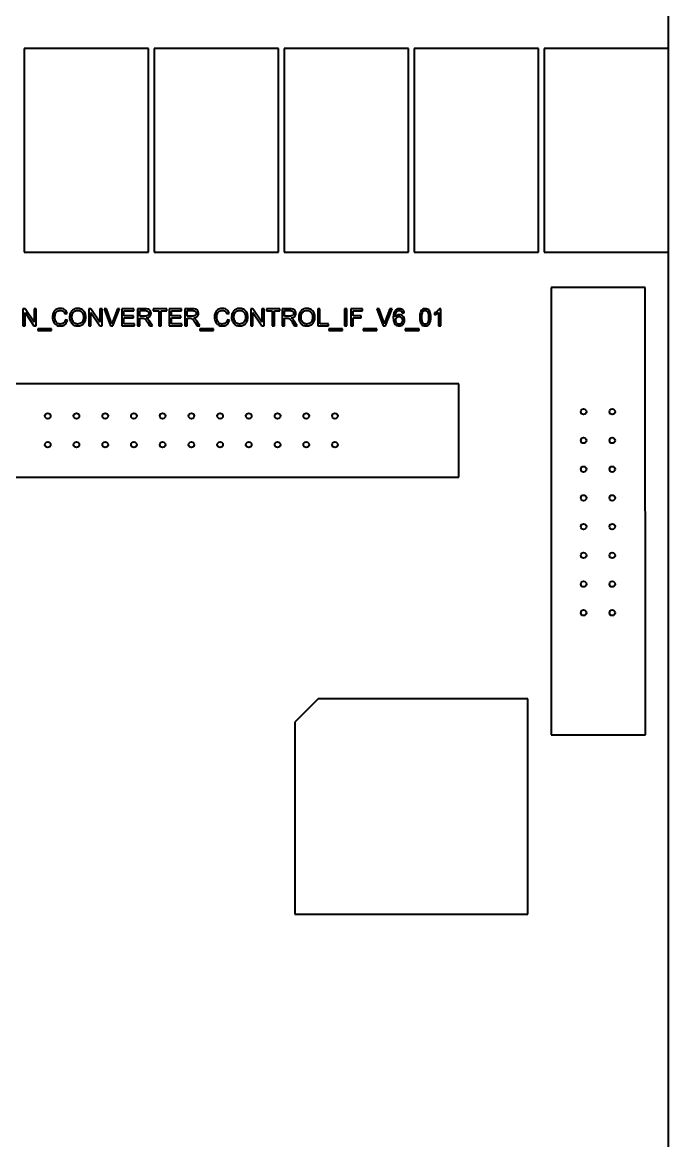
# Model space of a CAD drawing. Header units: millimetres. Extents: x 0 to 5945, y 0 to 4205.
# Drawn here: x 4350.2 to 4407.4, y 2992.3 to 3091.2 of the extents above; entities that cross this region are included whole.
import ezdxf

# ---------------------------------------------------------------- set-up
doc = ezdxf.new("R2010")
doc.units = ezdxf.units.MM
doc.header["$LTSCALE"] = 5
doc.layers.add('가시적인 것(ISO)', color=3, linetype='Continuous', lineweight=40)

msp = doc.modelspace()

# ---------------------------------------------------------------- linework, layer by layer
at = {"layer": '가시적인 것(ISO)'}
for p, q in [((4407.3856, 2960.38), (4407.3856, 3143.38)), ((4350.3857, 3088.8798), (4350.3857, 3070.8801)), ((4361.3855, 3088.8798), (4350.3857, 3088.8798)), ((4361.3855, 3070.8801), (4361.3855, 3088.8798)), ((4361.8857, 3088.8798), (4361.8857, 3070.8801)), ((4372.8855, 3088.8798), (4361.8857, 3088.8798)), ((4372.8855, 3070.8801), (4372.8855, 3088.8798)), ((4384.3855, 3088.8798), (4373.3857, 3088.8798)), ((4373.3857, 3088.8798), (4373.3857, 3070.8801)), ((4384.3855, 3070.8801), (4384.3855, 3088.8798)), ((4384.8857, 3088.8798), (4384.8857, 3070.8801)), ((4395.8855, 3088.8798), (4384.8857, 3088.8798)), ((4395.8855, 3070.8801), (4395.8855, 3088.8798)), ((4396.3857, 3088.8798), (4396.3857, 3070.8801)), ((4407.3855, 3088.8798), (4396.3857, 3088.8798)), ((4407.3855, 3070.8801), (4407.3855, 3088.8798)), ((4350.3857, 3070.8801), (4361.3855, 3070.8801)), ((4361.8857, 3070.8801), (4372.8855, 3070.8801)), ((4373.3857, 3070.8801), (4384.3855, 3070.8801)), ((4384.8857, 3070.8801), (4395.8855, 3070.8801)), ((4396.3857, 3070.8801), (4407.3855, 3070.8801)), ((4397.0107, 3067.7631), (4397.0081, 3062.4884)), ((4405.3029, 3067.7631), (4397.0107, 3067.7631)), ((4405.3266, 3028.195), (4405.3029, 3067.7631)), ((4350.4771, 3065.88), (4350.2736, 3065.88)), ((4350.2736, 3065.88), (4350.2736, 3064.38)), ((4350.4634, 3064.38), (4350.4634, 3065.5576)), ((4350.4634, 3065.5576), (4351.2523, 3064.38)), ((4351.266, 3064.7024), (4350.4771, 3065.88)), ((4351.4558, 3065.88), (4351.266, 3065.88)), ((4351.266, 3065.88), (4351.266, 3064.7024)), ((4351.4558, 3064.38), (4351.4558, 3065.88)), ((4354.0019, 3065.4226), (4354.1974, 3065.4695)), ((4356.2999, 3065.88), (4356.0964, 3065.88)), ((4356.0964, 3065.88), (4356.0964, 3064.38)), ((4356.2862, 3064.38), (4356.2862, 3065.5576)), ((4356.2862, 3065.5576), (4357.075, 3064.38)), ((4357.0888, 3064.7024), (4356.2999, 3065.88)), ((4357.2785, 3065.88), (4357.0888, 3065.88)), ((4357.0888, 3065.88), (4357.0888, 3064.7024)), ((4357.2785, 3064.38), (4357.2785, 3065.88)), ((4357.6741, 3065.88), (4357.4592, 3065.88)), ((4357.4592, 3065.88), (4358.0388, 3064.38)), ((4358.064, 3064.7904), (4357.6741, 3065.88)), ((4358.6288, 3065.88), (4358.2229, 3064.7904)), ((4358.2435, 3064.38), (4358.8311, 3065.88)), ((4358.8311, 3065.88), (4358.6288, 3065.88)), ((4360.1002, 3065.88), (4359.0141, 3065.88)), ((4359.0141, 3065.88), (4359.0141, 3064.38)), ((4359.213, 3065.2443), (4359.213, 3065.7028)), ((4359.213, 3065.7028), (4360.1002, 3065.7028)), ((4360.1002, 3065.7028), (4360.1002, 3065.88)), ((4361.0766, 3065.88), (4360.4112, 3065.88)), ((4360.4112, 3065.88), (4360.4112, 3064.38)), ((4360.6101, 3065.218), (4360.6101, 3065.7142)), ((4360.6101, 3065.7142), (4361.0846, 3065.7142)), ((4362.9984, 3065.88), (4361.8094, 3065.88)), ((4361.8094, 3065.88), (4361.8094, 3065.7028)), ((4361.8094, 3065.7028), (4362.3033, 3065.7028)), ((4362.3033, 3065.7028), (4362.3033, 3064.38)), ((4362.5023, 3065.7028), (4362.9984, 3065.7028)), ((4362.5023, 3064.38), (4362.5023, 3065.7028)), ((4362.9984, 3065.7028), (4362.9984, 3065.88)), ((4364.2927, 3065.88), (4363.2065, 3065.88)), ((4363.2065, 3065.88), (4363.2065, 3064.38)), ((4363.4055, 3065.2443), (4363.4055, 3065.7028)), ((4363.4055, 3065.7028), (4364.2927, 3065.7028)), ((4364.2927, 3065.7028), (4364.2927, 3065.88)), ((4365.269, 3065.88), (4364.6036, 3065.88)), ((4364.6036, 3065.88), (4364.6036, 3064.38)), ((4364.8026, 3065.218), (4364.8026, 3065.7142)), ((4364.8026, 3065.7142), (4365.277, 3065.7142)), ((4368.3273, 3065.4226), (4368.5228, 3065.4695)), ((4370.6253, 3065.88), (4370.4218, 3065.88)), ((4370.4218, 3065.88), (4370.4218, 3064.38)), ((4370.6116, 3064.38), (4370.6116, 3065.5576)), ((4370.6116, 3065.5576), (4371.4005, 3064.38)), ((4371.4142, 3064.7024), (4370.6253, 3065.88)), ((4371.604, 3065.88), (4371.4142, 3065.88)), ((4371.4142, 3065.88), (4371.4142, 3064.7024)), ((4371.604, 3064.38), (4371.604, 3065.88)), ((4373.0137, 3065.88), (4371.8247, 3065.88)), ((4371.8247, 3065.88), (4371.8247, 3065.7028)), ((4371.8247, 3065.7028), (4372.3186, 3065.7028)), ((4372.3186, 3065.7028), (4372.3186, 3064.38)), ((4372.5175, 3064.38), (4372.5175, 3065.7028)), ((4372.5175, 3065.7028), (4373.0137, 3065.7028)), ((4373.0137, 3065.7028), (4373.0137, 3065.88)), ((4373.886, 3065.88), (4373.2206, 3065.88)), ((4373.2206, 3065.88), (4373.2206, 3064.38)), ((4373.4196, 3065.218), (4373.4196, 3065.7142)), ((4373.4196, 3065.7142), (4373.894, 3065.7142)), ((4376.5522, 3065.88), (4376.3532, 3065.88)), ((4376.3532, 3065.88), (4376.3532, 3064.38)), ((4376.5522, 3064.5572), (4376.5522, 3065.88)), ((4378.9245, 3065.88), (4378.7256, 3065.88)), ((4378.7256, 3065.88), (4378.7256, 3064.38)), ((4378.9245, 3064.38), (4378.9245, 3065.88)), ((4380.2965, 3065.88), (4379.2835, 3065.88)), ((4379.2835, 3065.88), (4379.2835, 3064.38)), ((4379.4824, 3065.2386), (4379.4824, 3065.7028)), ((4379.4824, 3065.7028), (4380.2965, 3065.7028)), ((4380.2965, 3065.7028), (4380.2965, 3065.88)), ((4381.7816, 3065.88), (4381.5667, 3065.88)), ((4381.5667, 3065.88), (4382.1463, 3064.38)), ((4382.1715, 3064.7904), (4381.7816, 3065.88)), ((4382.7362, 3065.88), (4382.3304, 3064.7904)), ((4382.351, 3064.38), (4382.9386, 3065.88)), ((4382.9386, 3065.88), (4382.7362, 3065.88)), ((4383.8167, 3065.497), (4383.9996, 3065.5118)), ((4386.6783, 3065.5095), (4386.6783, 3065.3312)), ((4387.0465, 3065.553), (4387.0465, 3064.38)), ((4387.2305, 3065.8857), (4387.1116, 3065.8857)), ((4387.2305, 3064.38), (4387.2305, 3065.8857)), ((4350.2736, 3064.38), (4350.4634, 3064.38)), ((4351.2523, 3064.38), (4351.4558, 3064.38)), ((4354.2225, 3064.8567), (4354.0236, 3064.907)), ((4356.0964, 3064.38), (4356.2862, 3064.38)), ((4357.075, 3064.38), (4357.2785, 3064.38)), ((4358.0388, 3064.38), (4358.2435, 3064.38)), ((4359.0141, 3064.38), (4360.1345, 3064.38)), ((4360.0442, 3065.2443), (4359.213, 3065.2443)), ((4359.213, 3064.5572), (4359.213, 3065.0671)), ((4359.213, 3065.0671), (4360.0442, 3065.0671)), ((4360.1345, 3064.5572), (4359.213, 3064.5572)), ((4360.0442, 3065.0671), (4360.0442, 3065.2443)), ((4360.1345, 3064.38), (4360.1345, 3064.5572)), ((4360.4112, 3064.38), (4360.6101, 3064.38)), ((4361.0366, 3065.218), (4360.6101, 3065.218)), ((4360.6101, 3064.38), (4360.6101, 3065.0465)), ((4360.6101, 3065.0465), (4360.8399, 3065.0465)), ((4361.2846, 3064.6921), (4361.4836, 3064.38)), ((4361.7317, 3064.38), (4361.4721, 3064.7881)), ((4361.4836, 3064.38), (4361.7317, 3064.38)), ((4362.3033, 3064.38), (4362.5023, 3064.38)), ((4363.2065, 3064.38), (4364.3269, 3064.38)), ((4364.2366, 3065.2443), (4363.4055, 3065.2443)), ((4363.4055, 3064.5572), (4363.4055, 3065.0671)), ((4363.4055, 3065.0671), (4364.2366, 3065.0671)), ((4364.3269, 3064.5572), (4363.4055, 3064.5572)), ((4364.2366, 3065.0671), (4364.2366, 3065.2443)), ((4364.3269, 3064.38), (4364.3269, 3064.5572)), ((4364.6036, 3064.38), (4364.8026, 3064.38)), ((4365.229, 3065.218), (4364.8026, 3065.218)), ((4364.8026, 3064.38), (4364.8026, 3065.0465)), ((4364.8026, 3065.0465), (4365.0324, 3065.0465)), ((4365.4771, 3064.6921), (4365.676, 3064.38)), ((4365.9241, 3064.38), (4365.6646, 3064.7881)), ((4365.676, 3064.38), (4365.9241, 3064.38)), ((4368.548, 3064.8567), (4368.3491, 3064.907)), ((4370.4218, 3064.38), (4370.6116, 3064.38)), ((4371.4005, 3064.38), (4371.604, 3064.38)), ((4372.3186, 3064.38), (4372.5175, 3064.38)), ((4373.2206, 3064.38), (4373.4196, 3064.38)), ((4373.846, 3065.218), (4373.4196, 3065.218)), ((4373.4196, 3064.38), (4373.4196, 3065.0465)), ((4373.4196, 3065.0465), (4373.6494, 3065.0465)), ((4374.0941, 3064.6921), (4374.293, 3064.38)), ((4374.5411, 3064.38), (4374.2816, 3064.7881)), ((4374.293, 3064.38), (4374.5411, 3064.38)), ((4376.3532, 3064.38), (4377.2907, 3064.38)), ((4377.2907, 3064.5572), (4376.5522, 3064.5572)), ((4377.2907, 3064.38), (4377.2907, 3064.5572)), ((4378.7256, 3064.38), (4378.9245, 3064.38)), ((4379.2835, 3064.38), (4379.4824, 3064.38)), ((4380.1867, 3065.2386), (4379.4824, 3065.2386)), ((4379.4824, 3064.38), (4379.4824, 3065.0614)), ((4379.4824, 3065.0614), (4380.1867, 3065.0614)), ((4380.1867, 3065.0614), (4380.1867, 3065.2386)), ((4382.1463, 3064.38), (4382.351, 3064.38)), ((4387.0465, 3064.38), (4387.2305, 3064.38)), ((4352.8163, 3064.0964), (4351.5952, 3064.0964)), ((4351.5952, 3064.0964), (4351.5952, 3063.9638)), ((4351.5952, 3063.9638), (4352.8163, 3063.9638)), ((4352.8163, 3063.9638), (4352.8163, 3064.0964)), ((4367.1417, 3064.0964), (4365.9207, 3064.0964)), ((4365.9207, 3064.0964), (4365.9207, 3063.9638)), ((4365.9207, 3063.9638), (4367.1417, 3063.9638)), ((4367.1417, 3063.9638), (4367.1417, 3064.0964)), ((4378.5541, 3064.0964), (4377.333, 3064.0964)), ((4377.333, 3064.0964), (4377.333, 3063.9638)), ((4377.333, 3063.9638), (4378.5541, 3063.9638)), ((4378.5541, 3063.9638), (4378.5541, 3064.0964)), ((4381.5815, 3064.0964), (4380.3605, 3064.0964)), ((4380.3605, 3064.0964), (4380.3605, 3063.9638)), ((4380.3605, 3063.9638), (4381.5815, 3063.9638)), ((4381.5815, 3063.9638), (4381.5815, 3064.0964)), ((4385.3098, 3064.0964), (4384.0888, 3064.0964)), ((4384.0888, 3064.0964), (4384.0888, 3063.9638)), ((4384.0888, 3063.9638), (4385.3098, 3063.9638)), ((4385.3098, 3063.9638), (4385.3098, 3064.0964)), ((4397.0081, 3062.4884), (4397.0081, 3028.195)), ((4388.8353, 3059.2321), (4336.4296, 3059.2321)), ((4388.8374, 3051.2438), (4388.8353, 3059.2321)), ((4336.4296, 3050.9771), (4388.8374, 3050.9771)), ((4388.8374, 3050.9771), (4388.8374, 3051.2438)), ((4376.3857, 3031.3847), (4374.3359, 3029.3349)), ((4394.9353, 3031.3796), (4376.3857, 3031.3847)), ((4394.9353, 3012.3351), (4394.9353, 3031.3796)), ((4374.3359, 3029.3349), (4374.3359, 3012.3351)), ((4397.0081, 3028.195), (4405.3266, 3028.195)), ((4374.3359, 3012.3351), (4394.9353, 3012.3351))]:
    msp.add_line(p, q, dxfattribs=at)
for centre in [(4352.4756, 3056.4), (4355.0156, 3056.4), (4357.5556, 3056.4), (4360.0956, 3056.4), (4362.6356, 3056.4), (4365.1756, 3056.4), (4367.7156, 3056.4), (4370.2556, 3056.4), (4372.7956, 3056.4), (4375.3356, 3056.4), (4377.8756, 3056.4), (4399.8656, 3056.7734), (4402.4056, 3056.7734), (4399.8656, 3054.2334), (4402.4056, 3054.2334), (4352.4756, 3053.86), (4355.0156, 3053.86), (4357.5556, 3053.86), (4360.0956, 3053.86), (4362.6356, 3053.86), (4365.1756, 3053.86), (4367.7156, 3053.86), (4370.2556, 3053.86), (4372.7956, 3053.86), (4375.3356, 3053.86), (4377.8756, 3053.86), (4399.8656, 3051.6934), (4402.4056, 3051.6934), (4399.8656, 3049.1534), (4402.4056, 3049.1534), (4399.8656, 3046.6134), (4402.4056, 3046.6134), (4399.8656, 3044.0734), (4402.4056, 3044.0734), (4399.8656, 3041.5334), (4402.4056, 3041.5334), (4399.8656, 3038.9934), (4402.4056, 3038.9934)]:
    msp.add_circle(centre, 0.2499, dxfattribs=at)
for points, knots in [([(4353.6052, 3065.9063), (4353.5505, 3065.9063), (4353.4963, 3065.9012), (4353.391, 3065.8794), (4353.3409, 3065.8632), (4353.1945, 3065.7976), (4353.1336, 3065.744), (4353.0299, 3065.6389), (4352.9863, 3065.5592), (4352.9138, 3065.38), (4352.8963, 3065.2609), (4352.8963, 3065.1414)], [-0.079150988, -0.079150988, -0.079150988, -0.079150988, -0.073774713, -0.073774713, -0.068562992, -0.068562992, -0.057976393, -0.057976393, -0.035847613, -0.035847613, 0, 0, 0, 0]), ([(4353.101, 3065.1425), (4353.101, 3065.199), (4353.106, 3065.2551), (4353.1215, 3065.3372), (4353.1356, 3065.4077), (4353.1864, 3065.5236), (4353.2179, 3065.5698), (4353.2908, 3065.6405), (4353.335, 3065.6747), (4353.4615, 3065.7258), (4353.531, 3065.7359), (4353.6006, 3065.7359)], [-0.16291642, -0.16291642, -0.16291642, -0.16291642, -0.09777807, -0.09777807, -0.06649228, -0.06649228, -0.04091557, -0.04091557, -0.02088042, -0.02088042, 0, 0, 0, 0]), ([(4353.6006, 3065.7359), (4353.6385, 3065.7359), (4353.6766, 3065.7324), (4353.7472, 3065.716), (4353.7795, 3065.7042), (4353.8558, 3065.662), (4353.8883, 3065.6302), (4353.9533, 3065.5481), (4353.9817, 3065.4854), (4354.0019, 3065.4226)], [-0.047289243, -0.047289243, -0.047289243, -0.047289243, -0.038948188, -0.038948188, -0.031354844, -0.031354844, -0.019769484, -0.019769484, 0, 0, 0, 0]), ([(4354.1974, 3065.4695), (4354.182, 3065.522), (4354.1613, 3065.5728), (4354.1085, 3065.6649), (4354.0777, 3065.7055), (4353.9989, 3065.7836), (4353.941, 3065.8278), (4353.7807, 3065.8931), (4353.6932, 3065.9063), (4353.6052, 3065.9063)], [-0.097279248, -0.097279248, -0.097279248, -0.097279248, -0.073879218, -0.073879218, -0.051911231, -0.051911231, -0.026428889, -0.026428889, 0, 0, 0, 0]), ([(4355.1257, 3065.9063), (4355.0732, 3065.9063), (4355.0208, 3065.9019), (4354.9208, 3065.8828), (4354.8738, 3065.8688), (4354.747, 3065.8148), (4354.6759, 3065.7648), (4354.5733, 3065.6593), (4354.5139, 3065.5882), (4354.4242, 3065.36), (4354.4077, 3065.2343), (4354.4077, 3065.1105)], [-0.19143466, -0.19143466, -0.19143466, -0.19143466, -0.15889809, -0.15889809, -0.12834058, -0.12834058, -0.07348679, -0.07348679, -0.03714084, -0.03714084, 0, 0, 0, 0]), ([(4354.6124, 3065.1082), (4354.6124, 3065.1754), (4354.6169, 3065.2446), (4354.639, 3065.3656), (4354.6547, 3065.4204), (4354.6999, 3065.5151), (4354.7274, 3065.5556), (4354.8093, 3065.6346), (4354.8647, 3065.6722), (4354.989, 3065.7239), (4355.0569, 3065.7359), (4355.1269, 3065.7359)], [-0.092052934, -0.092052934, -0.092052934, -0.092052934, -0.071879861, -0.071879861, -0.055129058, -0.055129058, -0.040392514, -0.040392514, -0.020979978, -0.020979978, 0, 0, 0, 0]), ([(4355.8426, 3065.1277), (4355.8426, 3065.1927), (4355.8371, 3065.2577), (4355.813, 3065.3815), (4355.7954, 3065.4397), (4355.7265, 3065.5981), (4355.6728, 3065.6632), (4355.5505, 3065.7868), (4355.464, 3065.8298), (4355.3207, 3065.8894), (4355.2246, 3065.9063), (4355.1257, 3065.9063)], [-0.064805132, -0.064805132, -0.064805132, -0.064805132, -0.059813218, -0.059813218, -0.055125454, -0.055125454, -0.046553542, -0.046553542, -0.029657398, -0.029657398, 0, 0, 0, 0]), ([(4355.1269, 3065.7359), (4355.1636, 3065.7359), (4355.2001, 3065.7325), (4355.2709, 3065.7178), (4355.3045, 3065.7069), (4355.3796, 3065.6729), (4355.4328, 3065.6415), (4355.5158, 3065.5555), (4355.5559, 3065.5029), (4355.6243, 3065.3295), (4355.6379, 3065.2294), (4355.6379, 3065.13)], [-0.15161363, -0.15161363, -0.15161363, -0.15161363, -0.12207907, -0.12207907, -0.09353157, -0.09353157, -0.05586867, -0.05586867, -0.02982063, -0.02982063, 0, 0, 0, 0]), ([(4361.4058, 3065.4707), (4361.4058, 3065.4497), (4361.4033, 3065.4291), (4361.3927, 3065.3885), (4361.3847, 3065.3691), (4361.3573, 3065.3201), (4361.3382, 3065.3001), (4361.2907, 3065.2613), (4361.2578, 3065.2482), (4361.1766, 3065.2233), (4361.1054, 3065.218), (4361.0366, 3065.218)], [-0.040242655, -0.040242655, -0.040242655, -0.040242655, -0.037314167, -0.037314167, -0.034373453, -0.034373453, -0.029455851, -0.029455851, -0.020655215, -0.020655215, 0, 0, 0, 0]), ([(4361.6105, 3065.4707), (4361.6105, 3065.5101), (4361.6057, 3065.5491), (4361.5852, 3065.6247), (4361.5699, 3065.6601), (4361.5331, 3065.7217), (4361.5066, 3065.7589), (4361.4233, 3065.8248), (4361.3804, 3065.8414), (4361.2676, 3065.8734), (4361.1701, 3065.88), (4361.0766, 3065.88)], [-0.082554785, -0.082554785, -0.082554785, -0.082554785, -0.067756942, -0.067756942, -0.053186986, -0.053186986, -0.040859191, -0.040859191, -0.028070578, -0.028070578, 0, 0, 0, 0]), ([(4361.0846, 3065.7142), (4361.1181, 3065.7142), (4361.1526, 3065.7121), (4361.2134, 3065.702), (4361.2411, 3065.6948), (4361.297, 3065.671), (4361.3208, 3065.6546), (4361.3619, 3065.6124), (4361.3776, 3065.5892), (4361.4007, 3065.5336), (4361.4058, 3065.5025), (4361.4058, 3065.4707)], [-0.044529044, -0.044529044, -0.044529044, -0.044529044, -0.035100792, -0.035100792, -0.027223574, -0.027223574, -0.018065146, -0.018065146, -0.009540984, -0.009540984, 0, 0, 0, 0]), ([(4361.1886, 3065.0625), (4361.2573, 3065.072), (4361.3277, 3065.089), (4361.4322, 3065.1387), (4361.4707, 3065.1643), (4361.5242, 3065.2188), (4361.5573, 3065.257), (4361.6018, 3065.3645), (4361.6105, 3065.417), (4361.6105, 3065.4707)], [-0.10714134, -0.10714134, -0.10714134, -0.10714134, -0.06378522, -0.06378522, -0.03487676, -0.03487676, -0.01609894, -0.01609894, 0, 0, 0, 0]), ([(4365.5983, 3065.4707), (4365.5983, 3065.4497), (4365.5958, 3065.4291), (4365.5851, 3065.3885), (4365.5772, 3065.3691), (4365.5498, 3065.3201), (4365.5307, 3065.3001), (4365.4831, 3065.2613), (4365.4502, 3065.2482), (4365.369, 3065.2233), (4365.2979, 3065.218), (4365.229, 3065.218)], [-0.040242655, -0.040242655, -0.040242655, -0.040242655, -0.037314167, -0.037314167, -0.034373453, -0.034373453, -0.029455851, -0.029455851, -0.020655215, -0.020655215, 0, 0, 0, 0]), ([(4365.8029, 3065.4707), (4365.8029, 3065.5101), (4365.7982, 3065.5491), (4365.7776, 3065.6247), (4365.7624, 3065.6601), (4365.7255, 3065.7217), (4365.6991, 3065.7589), (4365.6158, 3065.8248), (4365.5728, 3065.8414), (4365.4601, 3065.8734), (4365.3626, 3065.88), (4365.269, 3065.88)], [-0.082554785, -0.082554785, -0.082554785, -0.082554785, -0.067756942, -0.067756942, -0.053186986, -0.053186986, -0.040859191, -0.040859191, -0.028070578, -0.028070578, 0, 0, 0, 0]), ([(4365.277, 3065.7142), (4365.3106, 3065.7142), (4365.345, 3065.7121), (4365.4058, 3065.702), (4365.4336, 3065.6948), (4365.4894, 3065.671), (4365.5133, 3065.6546), (4365.5544, 3065.6124), (4365.5701, 3065.5892), (4365.5931, 3065.5336), (4365.5983, 3065.5025), (4365.5983, 3065.4707)], [-0.044529044, -0.044529044, -0.044529044, -0.044529044, -0.035100792, -0.035100792, -0.027223574, -0.027223574, -0.018065146, -0.018065146, -0.009540984, -0.009540984, 0, 0, 0, 0]), ([(4365.3811, 3065.0625), (4365.4497, 3065.072), (4365.5202, 3065.089), (4365.6247, 3065.1387), (4365.6632, 3065.1643), (4365.7166, 3065.2188), (4365.7498, 3065.257), (4365.7942, 3065.3645), (4365.8029, 3065.417), (4365.8029, 3065.4707)], [-0.10714134, -0.10714134, -0.10714134, -0.10714134, -0.06378522, -0.06378522, -0.03487676, -0.03487676, -0.01609894, -0.01609894, 0, 0, 0, 0]), ([(4367.9306, 3065.9063), (4367.876, 3065.9063), (4367.8218, 3065.9012), (4367.7164, 3065.8794), (4367.6663, 3065.8632), (4367.5199, 3065.7976), (4367.4591, 3065.744), (4367.3554, 3065.6389), (4367.3118, 3065.5592), (4367.2393, 3065.38), (4367.2218, 3065.2609), (4367.2218, 3065.1414)], [-0.079150988, -0.079150988, -0.079150988, -0.079150988, -0.073774713, -0.073774713, -0.068562992, -0.068562992, -0.057976393, -0.057976393, -0.035847613, -0.035847613, 0, 0, 0, 0]), ([(4367.4264, 3065.1425), (4367.4264, 3065.199), (4367.4315, 3065.2551), (4367.447, 3065.3372), (4367.4611, 3065.4077), (4367.5119, 3065.5236), (4367.5434, 3065.5698), (4367.6163, 3065.6405), (4367.6604, 3065.6747), (4367.787, 3065.7258), (4367.8564, 3065.7359), (4367.926, 3065.7359)], [-0.16291642, -0.16291642, -0.16291642, -0.16291642, -0.09777807, -0.09777807, -0.06649228, -0.06649228, -0.04091557, -0.04091557, -0.02088042, -0.02088042, 0, 0, 0, 0]), ([(4367.926, 3065.7359), (4367.964, 3065.7359), (4368.0021, 3065.7324), (4368.0727, 3065.716), (4368.1049, 3065.7042), (4368.1813, 3065.662), (4368.2137, 3065.6302), (4368.2787, 3065.5481), (4368.3072, 3065.4854), (4368.3273, 3065.4226)], [-0.047289243, -0.047289243, -0.047289243, -0.047289243, -0.038948188, -0.038948188, -0.031354844, -0.031354844, -0.019769484, -0.019769484, 0, 0, 0, 0]), ([(4368.5228, 3065.4695), (4368.5075, 3065.522), (4368.4868, 3065.5728), (4368.434, 3065.6649), (4368.4032, 3065.7055), (4368.3243, 3065.7836), (4368.2665, 3065.8278), (4368.1061, 3065.8931), (4368.0187, 3065.9063), (4367.9306, 3065.9063)], [-0.097279248, -0.097279248, -0.097279248, -0.097279248, -0.073879218, -0.073879218, -0.051911231, -0.051911231, -0.026428889, -0.026428889, 0, 0, 0, 0]), ([(4369.4512, 3065.9063), (4369.3987, 3065.9063), (4369.3463, 3065.9019), (4369.2463, 3065.8828), (4369.1992, 3065.8688), (4369.0725, 3065.8148), (4369.0014, 3065.7648), (4368.8988, 3065.6593), (4368.8394, 3065.5882), (4368.7497, 3065.36), (4368.7332, 3065.2343), (4368.7332, 3065.1105)], [-0.19143466, -0.19143466, -0.19143466, -0.19143466, -0.15889809, -0.15889809, -0.12834058, -0.12834058, -0.07348679, -0.07348679, -0.03714084, -0.03714084, 0, 0, 0, 0]), ([(4368.9378, 3065.1082), (4368.9378, 3065.1754), (4368.9423, 3065.2446), (4368.9645, 3065.3656), (4368.9802, 3065.4204), (4369.0254, 3065.5151), (4369.0528, 3065.5556), (4369.1348, 3065.6346), (4369.1902, 3065.6722), (4369.3145, 3065.7239), (4369.3824, 3065.7359), (4369.4523, 3065.7359)], [-0.092052934, -0.092052934, -0.092052934, -0.092052934, -0.071879861, -0.071879861, -0.055129058, -0.055129058, -0.040392514, -0.040392514, -0.020979978, -0.020979978, 0, 0, 0, 0]), ([(4370.168, 3065.1277), (4370.168, 3065.1927), (4370.1626, 3065.2577), (4370.1385, 3065.3815), (4370.1209, 3065.4397), (4370.052, 3065.5981), (4369.9983, 3065.6632), (4369.8759, 3065.7868), (4369.7894, 3065.8298), (4369.6461, 3065.8894), (4369.55, 3065.9063), (4369.4512, 3065.9063)], [-0.064805132, -0.064805132, -0.064805132, -0.064805132, -0.059813218, -0.059813218, -0.055125454, -0.055125454, -0.046553542, -0.046553542, -0.029657398, -0.029657398, 0, 0, 0, 0]), ([(4369.4523, 3065.7359), (4369.4891, 3065.7359), (4369.5256, 3065.7325), (4369.5964, 3065.7178), (4369.63, 3065.7069), (4369.705, 3065.6729), (4369.7583, 3065.6415), (4369.8413, 3065.5555), (4369.8814, 3065.5029), (4369.9497, 3065.3295), (4369.9634, 3065.2294), (4369.9634, 3065.13)], [-0.15161363, -0.15161363, -0.15161363, -0.15161363, -0.12207907, -0.12207907, -0.09353157, -0.09353157, -0.05586867, -0.05586867, -0.02982063, -0.02982063, 0, 0, 0, 0]), ([(4374.2153, 3065.4707), (4374.2153, 3065.4497), (4374.2127, 3065.4291), (4374.2021, 3065.3885), (4374.1942, 3065.3691), (4374.1668, 3065.3201), (4374.1477, 3065.3001), (4374.1001, 3065.2613), (4374.0672, 3065.2482), (4373.986, 3065.2233), (4373.9149, 3065.218), (4373.846, 3065.218)], [-0.040242655, -0.040242655, -0.040242655, -0.040242655, -0.037314167, -0.037314167, -0.034373453, -0.034373453, -0.029455851, -0.029455851, -0.020655215, -0.020655215, 0, 0, 0, 0]), ([(4374.4199, 3065.4707), (4374.4199, 3065.5101), (4374.4152, 3065.5491), (4374.3946, 3065.6247), (4374.3794, 3065.6601), (4374.3425, 3065.7217), (4374.3161, 3065.7589), (4374.2328, 3065.8248), (4374.1898, 3065.8414), (4374.0771, 3065.8734), (4373.9796, 3065.88), (4373.886, 3065.88)], [-0.082554785, -0.082554785, -0.082554785, -0.082554785, -0.067756942, -0.067756942, -0.053186986, -0.053186986, -0.040859191, -0.040859191, -0.028070578, -0.028070578, 0, 0, 0, 0]), ([(4373.894, 3065.7142), (4373.9276, 3065.7142), (4373.962, 3065.7121), (4374.0228, 3065.702), (4374.0506, 3065.6948), (4374.1064, 3065.671), (4374.1303, 3065.6546), (4374.1714, 3065.6124), (4374.1871, 3065.5892), (4374.2101, 3065.5336), (4374.2153, 3065.5025), (4374.2153, 3065.4707)], [-0.044529044, -0.044529044, -0.044529044, -0.044529044, -0.035100792, -0.035100792, -0.027223574, -0.027223574, -0.018065146, -0.018065146, -0.009540984, -0.009540984, 0, 0, 0, 0]), ([(4373.9981, 3065.0625), (4374.0667, 3065.072), (4374.1372, 3065.089), (4374.2417, 3065.1387), (4374.2802, 3065.1643), (4374.3336, 3065.2188), (4374.3668, 3065.257), (4374.4112, 3065.3645), (4374.4199, 3065.417), (4374.4199, 3065.4707)], [-0.10714134, -0.10714134, -0.10714134, -0.10714134, -0.06378522, -0.06378522, -0.03487676, -0.03487676, -0.01609894, -0.01609894, 0, 0, 0, 0]), ([(4375.3894, 3065.9063), (4375.337, 3065.9063), (4375.2845, 3065.9019), (4375.1846, 3065.8828), (4375.1375, 3065.8688), (4375.0107, 3065.8148), (4374.9396, 3065.7648), (4374.837, 3065.6593), (4374.7776, 3065.5882), (4374.688, 3065.36), (4374.6715, 3065.2343), (4374.6715, 3065.1105)], [-0.19143466, -0.19143466, -0.19143466, -0.19143466, -0.15889809, -0.15889809, -0.12834058, -0.12834058, -0.07348679, -0.07348679, -0.03714084, -0.03714084, 0, 0, 0, 0]), ([(4374.8761, 3065.1082), (4374.8761, 3065.1754), (4374.8806, 3065.2446), (4374.9028, 3065.3656), (4374.9184, 3065.4204), (4374.9636, 3065.5151), (4374.9911, 3065.5556), (4375.0731, 3065.6346), (4375.1284, 3065.6722), (4375.2527, 3065.7239), (4375.3207, 3065.7359), (4375.3906, 3065.7359)], [-0.092052934, -0.092052934, -0.092052934, -0.092052934, -0.071879861, -0.071879861, -0.055129058, -0.055129058, -0.040392514, -0.040392514, -0.020979978, -0.020979978, 0, 0, 0, 0]), ([(4376.1063, 3065.1277), (4376.1063, 3065.1927), (4376.1008, 3065.2577), (4376.0768, 3065.3815), (4376.0592, 3065.4397), (4375.9902, 3065.5981), (4375.9366, 3065.6632), (4375.8142, 3065.7868), (4375.7277, 3065.8298), (4375.5844, 3065.8894), (4375.4883, 3065.9063), (4375.3894, 3065.9063)], [-0.064805132, -0.064805132, -0.064805132, -0.064805132, -0.059813218, -0.059813218, -0.055125454, -0.055125454, -0.046553542, -0.046553542, -0.029657398, -0.029657398, 0, 0, 0, 0]), ([(4375.3906, 3065.7359), (4375.4273, 3065.7359), (4375.4639, 3065.7325), (4375.5346, 3065.7178), (4375.5682, 3065.7069), (4375.6433, 3065.6729), (4375.6965, 3065.6415), (4375.7795, 3065.5555), (4375.8197, 3065.5029), (4375.888, 3065.3295), (4375.9016, 3065.2294), (4375.9016, 3065.13)], [-0.15161363, -0.15161363, -0.15161363, -0.15161363, -0.12207907, -0.12207907, -0.09353157, -0.09353157, -0.05586867, -0.05586867, -0.02982063, -0.02982063, 0, 0, 0, 0]), ([(4383.1959, 3065.7142), (4383.1676, 3065.6795), (4383.1444, 3065.641), (4383.1038, 3065.5548), (4383.0874, 3065.5062), (4383.0444, 3065.3374), (4383.0346, 3065.2053), (4383.0346, 3065.0819)], [-0.065544354, -0.065544354, -0.065544354, -0.065544354, -0.05214617, -0.05214617, -0.037016404, -0.037016404, 0, 0, 0, 0]), ([(4383.5731, 3065.8857), (4383.5302, 3065.8857), (4383.4874, 3065.8815), (4383.4066, 3065.8627), (4383.3693, 3065.8489), (4383.2801, 3065.801), (4383.2345, 3065.7617), (4383.1959, 3065.7142)], [-0.0432429, -0.0432429, -0.0432429, -0.0432429, -0.030369441, -0.030369441, -0.018359178, -0.018359178, 0, 0, 0, 0]), ([(4383.2176, 3065.1528), (4383.2184, 3065.2359), (4383.2244, 3065.3281), (4383.2608, 3065.4924), (4383.2872, 3065.5447), (4383.341, 3065.6263), (4383.371, 3065.6593), (4383.4074, 3065.6856)], [-0.04484782, -0.04484782, -0.04484782, -0.04484782, -0.02930085, -0.02930085, -0.013478829, -0.013478829, 0, 0, 0, 0]), ([(4383.5823, 3065.3529), (4383.5392, 3065.3529), (4383.497, 3065.3467), (4383.4242, 3065.3246), (4383.3805, 3065.3078), (4383.2887, 3065.2447), (4383.2495, 3065.2018), (4383.2176, 3065.1528)], [-0.054183638, -0.054183638, -0.054183638, -0.054183638, -0.033407998, -0.033407998, -0.017547244, -0.017547244, 0, 0, 0, 0]), ([(4383.4074, 3065.6856), (4383.4293, 3065.7018), (4383.4531, 3065.7142), (4383.5059, 3065.731), (4383.5336, 3065.7348), (4383.5617, 3065.7348)], [-0.016608284, -0.016608284, -0.016608284, -0.016608284, -0.008432663, -0.008432663, 0, 0, 0, 0]), ([(4383.5617, 3065.7348), (4383.5798, 3065.7348), (4383.5978, 3065.7332), (4383.6326, 3065.7262), (4383.649, 3065.7211), (4383.6962, 3065.7005), (4383.7233, 3065.6805), (4383.7469, 3065.6559)], [-0.020868965, -0.020868965, -0.020868965, -0.020868965, -0.015439867, -0.015439867, -0.010237351, -0.010237351, 0, 0, 0, 0]), ([(4383.9996, 3065.5118), (4383.9931, 3065.5618), (4383.9805, 3065.6108), (4383.9401, 3065.6989), (4383.9143, 3065.7367), (4383.8568, 3065.794), (4383.8168, 3065.828), (4383.6975, 3065.8764), (4383.6355, 3065.8857), (4383.5731, 3065.8857)], [-0.094296214, -0.094296214, -0.094296214, -0.094296214, -0.065341387, -0.065341387, -0.03860236, -0.03860236, -0.018704297, -0.018704297, 0, 0, 0, 0]), ([(4384.0259, 3064.867), (4384.0259, 3064.9059), (4384.0227, 3064.9448), (4384.0085, 3065.0185), (4383.9982, 3065.053), (4383.966, 3065.1268), (4383.9359, 3065.18), (4383.8416, 3065.2703), (4383.7977, 3065.3004), (4383.6951, 3065.3431), (4383.6395, 3065.3529), (4383.5823, 3065.3529)], [-0.095214778, -0.095214778, -0.095214778, -0.095214778, -0.075057062, -0.075057062, -0.05633329, -0.05633329, -0.033329642, -0.033329642, -0.017170871, -0.017170871, 0, 0, 0, 0]), ([(4383.7469, 3065.6559), (4383.7636, 3065.637), (4383.7766, 3065.614), (4383.7997, 3065.5613), (4383.8094, 3065.5285), (4383.8167, 3065.497)], [-0.017236999, -0.017236999, -0.017236999, -0.017236999, -0.009710827, -0.009710827, 0, 0, 0, 0]), ([(4385.862, 3065.8857), (4385.8257, 3065.8857), (4385.7894, 3065.8825), (4385.7212, 3065.8681), (4385.6897, 3065.8576), (4385.6341, 3065.8303), (4385.5865, 3065.8033), (4385.4895, 3065.693), (4385.4553, 3065.6273), (4385.407, 3065.4903), (4385.3727, 3065.3628), (4385.3727, 3065.1197)], [-0.40341946, -0.40341946, -0.40341946, -0.40341946, -0.30865848, -0.30865848, -0.22151212, -0.22151212, -0.14693187, -0.14693187, -0.07295236, -0.07295236, 0, 0, 0, 0]), ([(4385.5625, 3065.1197), (4385.5625, 3065.2702), (4385.5742, 3065.4123), (4385.6194, 3065.5561), (4385.6352, 3065.5942), (4385.6574, 3065.6262)], [-0.045318989, -0.045318989, -0.045318989, -0.045318989, -0.011663929, -0.011663929, 0, 0, 0, 0]), ([(4385.6574, 3065.6262), (4385.6715, 3065.6462), (4385.6877, 3065.6647), (4385.7242, 3065.6951), (4385.7435, 3065.707), (4385.795, 3065.7283), (4385.827, 3065.7336), (4385.8597, 3065.7336)], [-0.024065032, -0.024065032, -0.024065032, -0.024065032, -0.016707511, -0.016707511, -0.009820069, -0.009820069, 0, 0, 0, 0]), ([(4385.8597, 3065.7336), (4385.8807, 3065.7336), (4385.9015, 3065.7312), (4385.9417, 3065.7206), (4385.9606, 3065.7128), (4386.0123, 3065.6831), (4386.0406, 3065.6559), (4386.0826, 3065.6014), (4386.1056, 3065.5659), (4386.1526, 3065.3871), (4386.1604, 3065.249), (4386.1604, 3065.1197)], [-0.13777413, -0.13777413, -0.13777413, -0.13777413, -0.11896251, -0.11896251, -0.10048676, -0.10048676, -0.06559791, -0.06559791, -0.03879186, -0.03879186, 0, 0, 0, 0]), ([(4386.3502, 3065.1197), (4386.3502, 3065.2192), (4386.3452, 3065.3351), (4386.3094, 3065.5154), (4386.2828, 3065.5866), (4386.2219, 3065.7089), (4386.1869, 3065.7486), (4386.1273, 3065.8067), (4386.0852, 3065.8344), (4385.9825, 3065.8764), (4385.9226, 3065.8857), (4385.862, 3065.8857)], [-0.059545759, -0.059545759, -0.059545759, -0.059545759, -0.050566091, -0.050566091, -0.043066032, -0.043066032, -0.033270124, -0.033270124, -0.018181704, -0.018181704, 0, 0, 0, 0]), ([(4387.1116, 3065.8857), (4387.0759, 3065.8133), (4387.0156, 3065.7455), (4386.9053, 3065.6466), (4386.8196, 3065.5755), (4386.6783, 3065.5095)], [-0.12043483, -0.12043483, -0.12043483, -0.12043483, -0.04678663, -0.04678663, 0, 0, 0, 0]), ([(4386.6783, 3065.3312), (4386.744, 3065.3557), (4386.8118, 3065.3912), (4386.9089, 3065.4482), (4386.9842, 3065.494), (4387.0465, 3065.553)], [-0.067974618, -0.067974618, -0.067974618, -0.067974618, -0.025736439, -0.025736439, 0, 0, 0, 0]), ([(4352.8963, 3065.1414), (4352.8963, 3065.0656), (4352.9037, 3064.9904), (4352.942, 3064.8131), (4352.9746, 3064.7401), (4353.0235, 3064.6378), (4353.0673, 3064.5739), (4353.1844, 3064.4618), (4353.2462, 3064.4264), (4353.4009, 3064.3672), (4353.5027, 3064.3548), (4353.6017, 3064.3548)], [-0.082573198, -0.082573198, -0.082573198, -0.082573198, -0.076547265, -0.076547265, -0.068154394, -0.068154394, -0.049652345, -0.049652345, -0.029695644, -0.029695644, 0, 0, 0, 0]), ([(4353.5846, 3064.5252), (4353.5451, 3064.5252), (4353.5061, 3064.5295), (4353.4297, 3064.5479), (4353.3934, 3064.5616), (4353.3049, 3064.6074), (4353.2671, 3064.6392), (4353.1916, 3064.7254), (4353.1655, 3064.7834), (4353.1138, 3064.9297), (4353.101, 3065.0372), (4353.101, 3065.1425)], [-0.068312698, -0.068312698, -0.068312698, -0.068312698, -0.062129929, -0.062129929, -0.056003639, -0.056003639, -0.046521524, -0.046521524, -0.031608531, -0.031608531, 0, 0, 0, 0]), ([(4354.0236, 3064.907), (4354.0125, 3064.8557), (4353.9962, 3064.8048), (4353.9521, 3064.7162), (4353.9259, 3064.678), (4353.8598, 3064.6116), (4353.8161, 3064.5802), (4353.7059, 3064.5348), (4353.6458, 3064.5252), (4353.5846, 3064.5252)], [-0.072224994, -0.072224994, -0.072224994, -0.072224994, -0.052870849, -0.052870849, -0.035744696, -0.035744696, -0.018366258, -0.018366258, 0, 0, 0, 0]), ([(4353.6017, 3064.3548), (4353.6623, 3064.3548), (4353.7226, 3064.3612), (4353.8361, 3064.3904), (4353.888, 3064.4117), (4353.9815, 3064.4679), (4354.0444, 3064.5133), (4354.1606, 3064.6714), (4354.1983, 3064.7624), (4354.2225, 3064.8567)], [-0.12497816, -0.12497816, -0.12497816, -0.12497816, -0.0907931, -0.0907931, -0.05882988, -0.05882988, -0.02920786, -0.02920786, 0, 0, 0, 0]), ([(4354.4077, 3065.1105), (4354.4077, 3065.0501), (4354.4137, 3064.9903), (4354.4387, 3064.8725), (4354.4574, 3064.8158), (4354.5092, 3064.6999), (4354.5517, 3064.6236), (4354.6865, 3064.4909), (4354.7606, 3064.4421), (4354.9314, 3064.3712), (4355.0273, 3064.3548), (4355.1257, 3064.3548)], [-0.14192818, -0.14192818, -0.14192818, -0.14192818, -0.11405002, -0.11405002, -0.08635519, -0.08635519, -0.05547227, -0.05547227, -0.02951929, -0.02951929, 0, 0, 0, 0]), ([(4355.1246, 3064.5252), (4355.0891, 3064.5252), (4355.0538, 3064.5282), (4354.9859, 3064.5413), (4354.9538, 3064.5509), (4354.8635, 3064.5894), (4354.8118, 3064.6261), (4354.7344, 3064.7054), (4354.6906, 3064.7584), (4354.6247, 3064.9254), (4354.6124, 3065.0174), (4354.6124, 3065.1082)], [-0.13049479, -0.13049479, -0.13049479, -0.13049479, -0.1101568, -0.1101568, -0.09082187, -0.09082187, -0.05382285, -0.05382285, -0.02726036, -0.02726036, 0, 0, 0, 0]), ([(4355.6379, 3065.13), (4355.6379, 3065.0267), (4355.6242, 3064.9201), (4355.5547, 3064.7556), (4355.5162, 3064.7036), (4355.4297, 3064.6192), (4355.3801, 3064.5856), (4355.2605, 3064.5362), (4355.1932, 3064.5252), (4355.1246, 3064.5252)], [-0.08165834, -0.08165834, -0.08165834, -0.08165834, -0.056858224, -0.056858224, -0.038828354, -0.038828354, -0.020596198, -0.020596198, 0, 0, 0, 0]), ([(4355.1257, 3064.3548), (4355.179, 3064.3548), (4355.2319, 3064.36), (4355.3356, 3064.3819), (4355.3854, 3064.3982), (4355.5363, 3064.4657), (4355.5985, 3064.5209), (4355.7017, 3064.6245), (4355.7474, 3064.7057), (4355.8233, 3064.8897), (4355.8426, 3065.0075), (4355.8426, 3065.1277)], [-0.080528144, -0.080528144, -0.080528144, -0.080528144, -0.075447995, -0.075447995, -0.070426102, -0.070426102, -0.059696953, -0.059696953, -0.036044141, -0.036044141, 0, 0, 0, 0]), ([(4358.1429, 3064.5457), (4358.1318, 3064.5853), (4358.1198, 3064.6249), (4358.0935, 3064.7064), (4358.079, 3064.7486), (4358.064, 3064.7904)], [-0.025666348, -0.025666348, -0.025666348, -0.025666348, -0.01332849, -0.01332849, 0, 0, 0, 0]), ([(4358.2229, 3064.7904), (4358.2078, 3064.7499), (4358.1935, 3064.7091), (4358.1668, 3064.6276), (4358.1544, 3064.5868), (4358.1429, 3064.5457)], [-0.025752053, -0.025752053, -0.025752053, -0.025752053, -0.012787337, -0.012787337, 0, 0, 0, 0]), ([(4360.8399, 3065.0465), (4360.8612, 3065.0465), (4360.8846, 3065.0461), (4360.9199, 3065.0439), (4360.9369, 3065.0424), (4360.9508, 3065.0396)], [-0.010708453, -0.010708453, -0.010708453, -0.010708453, -0.00424469, -0.00424469, 0, 0, 0, 0]), ([(4360.9508, 3065.0396), (4360.9746, 3065.0337), (4360.9973, 3065.0244), (4361.0473, 3064.9968), (4361.0681, 3064.9798), (4361.1218, 3064.9261), (4361.1741, 3064.8637), (4361.2846, 3064.6921)], [-0.1274947, -0.1274947, -0.1274947, -0.1274947, -0.09903411, -0.09903411, -0.06125337, -0.06125337, 0, 0, 0, 0]), ([(4361.3075, 3064.9882), (4361.2922, 3065.0018), (4361.2746, 3065.0142), (4361.2354, 3065.0387), (4361.2117, 3065.0513), (4361.1886, 3065.0625)], [-0.01385098, -0.01385098, -0.01385098, -0.01385098, -0.007715528, -0.007715528, 0, 0, 0, 0]), ([(4361.4721, 3064.7881), (4361.4475, 3064.8261), (4361.4209, 3064.8632), (4361.366, 3064.93), (4361.3378, 3064.9603), (4361.3075, 3064.9882)], [-0.025939873, -0.025939873, -0.025939873, -0.025939873, -0.012351476, -0.012351476, 0, 0, 0, 0]), ([(4365.0324, 3065.0465), (4365.0536, 3065.0465), (4365.0771, 3065.0461), (4365.1124, 3065.0439), (4365.1294, 3065.0424), (4365.1433, 3065.0396)], [-0.010708453, -0.010708453, -0.010708453, -0.010708453, -0.00424469, -0.00424469, 0, 0, 0, 0]), ([(4365.1433, 3065.0396), (4365.1671, 3065.0337), (4365.1897, 3065.0244), (4365.2397, 3064.9968), (4365.2606, 3064.9798), (4365.3142, 3064.9261), (4365.3665, 3064.8637), (4365.4771, 3064.6921)], [-0.1274947, -0.1274947, -0.1274947, -0.1274947, -0.09903411, -0.09903411, -0.06125337, -0.06125337, 0, 0, 0, 0]), ([(4365.5, 3064.9882), (4365.4847, 3065.0018), (4365.467, 3065.0142), (4365.4278, 3065.0387), (4365.4042, 3065.0513), (4365.3811, 3065.0625)], [-0.01385098, -0.01385098, -0.01385098, -0.01385098, -0.007715528, -0.007715528, 0, 0, 0, 0]), ([(4365.6646, 3064.7881), (4365.64, 3064.8261), (4365.6133, 3064.8632), (4365.5584, 3064.93), (4365.5303, 3064.9603), (4365.5, 3064.9882)], [-0.025939873, -0.025939873, -0.025939873, -0.025939873, -0.012351476, -0.012351476, 0, 0, 0, 0]), ([(4367.2218, 3065.1414), (4367.2218, 3065.0656), (4367.2292, 3064.9904), (4367.2675, 3064.8131), (4367.3001, 3064.7401), (4367.349, 3064.6378), (4367.3927, 3064.5739), (4367.5099, 3064.4618), (4367.5716, 3064.4264), (4367.7264, 3064.3672), (4367.8282, 3064.3548), (4367.9272, 3064.3548)], [-0.082573198, -0.082573198, -0.082573198, -0.082573198, -0.076547265, -0.076547265, -0.068154394, -0.068154394, -0.049652345, -0.049652345, -0.029695644, -0.029695644, 0, 0, 0, 0]), ([(4367.91, 3064.5252), (4367.8706, 3064.5252), (4367.8316, 3064.5295), (4367.7552, 3064.5479), (4367.7188, 3064.5616), (4367.6303, 3064.6074), (4367.5926, 3064.6392), (4367.5171, 3064.7254), (4367.491, 3064.7834), (4367.4392, 3064.9297), (4367.4264, 3065.0372), (4367.4264, 3065.1425)], [-0.068312698, -0.068312698, -0.068312698, -0.068312698, -0.062129929, -0.062129929, -0.056003639, -0.056003639, -0.046521524, -0.046521524, -0.031608531, -0.031608531, 0, 0, 0, 0]), ([(4368.3491, 3064.907), (4368.3379, 3064.8557), (4368.3217, 3064.8048), (4368.2775, 3064.7162), (4368.2514, 3064.678), (4368.1852, 3064.6116), (4368.1416, 3064.5802), (4368.0314, 3064.5348), (4367.9712, 3064.5252), (4367.91, 3064.5252)], [-0.072224994, -0.072224994, -0.072224994, -0.072224994, -0.052870849, -0.052870849, -0.035744696, -0.035744696, -0.018366258, -0.018366258, 0, 0, 0, 0]), ([(4367.9272, 3064.3548), (4367.9877, 3064.3548), (4368.0481, 3064.3612), (4368.1616, 3064.3904), (4368.2135, 3064.4117), (4368.307, 3064.4679), (4368.3699, 3064.5133), (4368.486, 3064.6714), (4368.5238, 3064.7624), (4368.548, 3064.8567)], [-0.12497816, -0.12497816, -0.12497816, -0.12497816, -0.0907931, -0.0907931, -0.05882988, -0.05882988, -0.02920786, -0.02920786, 0, 0, 0, 0]), ([(4368.7332, 3065.1105), (4368.7332, 3065.0501), (4368.7392, 3064.9903), (4368.7642, 3064.8725), (4368.7828, 3064.8158), (4368.8347, 3064.6999), (4368.8772, 3064.6236), (4369.0119, 3064.4909), (4369.0861, 3064.4421), (4369.2569, 3064.3712), (4369.3528, 3064.3548), (4369.4512, 3064.3548)], [-0.14192818, -0.14192818, -0.14192818, -0.14192818, -0.11405002, -0.11405002, -0.08635519, -0.08635519, -0.05547227, -0.05547227, -0.02951929, -0.02951929, 0, 0, 0, 0]), ([(4369.45, 3064.5252), (4369.4146, 3064.5252), (4369.3793, 3064.5282), (4369.3114, 3064.5413), (4369.2793, 3064.5509), (4369.1889, 3064.5894), (4369.1372, 3064.6261), (4369.0598, 3064.7054), (4369.0161, 3064.7584), (4368.9501, 3064.9254), (4368.9378, 3065.0174), (4368.9378, 3065.1082)], [-0.13049479, -0.13049479, -0.13049479, -0.13049479, -0.1101568, -0.1101568, -0.09082187, -0.09082187, -0.05382285, -0.05382285, -0.02726036, -0.02726036, 0, 0, 0, 0]), ([(4369.9634, 3065.13), (4369.9634, 3065.0267), (4369.9497, 3064.9201), (4369.8801, 3064.7556), (4369.8416, 3064.7036), (4369.7551, 3064.6192), (4369.7056, 3064.5856), (4369.586, 3064.5362), (4369.5187, 3064.5252), (4369.45, 3064.5252)], [-0.08165834, -0.08165834, -0.08165834, -0.08165834, -0.056858224, -0.056858224, -0.038828354, -0.038828354, -0.020596198, -0.020596198, 0, 0, 0, 0]), ([(4369.4512, 3064.3548), (4369.5045, 3064.3548), (4369.5573, 3064.36), (4369.6611, 3064.3819), (4369.7109, 3064.3982), (4369.8618, 3064.4657), (4369.924, 3064.5209), (4370.0272, 3064.6245), (4370.0729, 3064.7057), (4370.1488, 3064.8897), (4370.168, 3065.0075), (4370.168, 3065.1277)], [-0.080528144, -0.080528144, -0.080528144, -0.080528144, -0.075447995, -0.075447995, -0.070426102, -0.070426102, -0.059696953, -0.059696953, -0.036044141, -0.036044141, 0, 0, 0, 0]), ([(4373.6494, 3065.0465), (4373.6706, 3065.0465), (4373.6941, 3065.0461), (4373.7294, 3065.0439), (4373.7464, 3065.0424), (4373.7603, 3065.0396)], [-0.010708453, -0.010708453, -0.010708453, -0.010708453, -0.00424469, -0.00424469, 0, 0, 0, 0]), ([(4373.7603, 3065.0396), (4373.7841, 3065.0337), (4373.8067, 3065.0244), (4373.8567, 3064.9968), (4373.8776, 3064.9798), (4373.9312, 3064.9261), (4373.9835, 3064.8637), (4374.0941, 3064.6921)], [-0.1274947, -0.1274947, -0.1274947, -0.1274947, -0.09903411, -0.09903411, -0.06125337, -0.06125337, 0, 0, 0, 0]), ([(4374.117, 3064.9882), (4374.1016, 3065.0018), (4374.084, 3065.0142), (4374.0448, 3065.0387), (4374.0212, 3065.0513), (4373.9981, 3065.0625)], [-0.01385098, -0.01385098, -0.01385098, -0.01385098, -0.007715528, -0.007715528, 0, 0, 0, 0]), ([(4374.2816, 3064.7881), (4374.257, 3064.8261), (4374.2303, 3064.8632), (4374.1754, 3064.93), (4374.1472, 3064.9603), (4374.117, 3064.9882)], [-0.025939873, -0.025939873, -0.025939873, -0.025939873, -0.012351476, -0.012351476, 0, 0, 0, 0]), ([(4374.6715, 3065.1105), (4374.6715, 3065.0501), (4374.6775, 3064.9903), (4374.7024, 3064.8725), (4374.7211, 3064.8158), (4374.7729, 3064.6999), (4374.8155, 3064.6236), (4374.9502, 3064.4909), (4375.0244, 3064.4421), (4375.1952, 3064.3712), (4375.2911, 3064.3548), (4375.3894, 3064.3548)], [-0.14192818, -0.14192818, -0.14192818, -0.14192818, -0.11405002, -0.11405002, -0.08635519, -0.08635519, -0.05547227, -0.05547227, -0.02951929, -0.02951929, 0, 0, 0, 0]), ([(4375.3883, 3064.5252), (4375.3529, 3064.5252), (4375.3175, 3064.5282), (4375.2497, 3064.5413), (4375.2175, 3064.5509), (4375.1272, 3064.5894), (4375.0755, 3064.6261), (4374.9981, 3064.7054), (4374.9544, 3064.7584), (4374.8884, 3064.9254), (4374.8761, 3065.0174), (4374.8761, 3065.1082)], [-0.13049479, -0.13049479, -0.13049479, -0.13049479, -0.1101568, -0.1101568, -0.09082187, -0.09082187, -0.05382285, -0.05382285, -0.02726036, -0.02726036, 0, 0, 0, 0]), ([(4375.9016, 3065.13), (4375.9016, 3065.0267), (4375.8879, 3064.9201), (4375.8184, 3064.7556), (4375.7799, 3064.7036), (4375.6934, 3064.6192), (4375.6439, 3064.5856), (4375.5242, 3064.5362), (4375.457, 3064.5252), (4375.3883, 3064.5252)], [-0.08165834, -0.08165834, -0.08165834, -0.08165834, -0.056858224, -0.056858224, -0.038828354, -0.038828354, -0.020596198, -0.020596198, 0, 0, 0, 0]), ([(4375.3894, 3064.3548), (4375.4428, 3064.3548), (4375.4956, 3064.36), (4375.5993, 3064.3819), (4375.6491, 3064.3982), (4375.8, 3064.4657), (4375.8623, 3064.5209), (4375.9655, 3064.6245), (4376.0112, 3064.7057), (4376.087, 3064.8897), (4376.1063, 3065.0075), (4376.1063, 3065.1277)], [-0.080528144, -0.080528144, -0.080528144, -0.080528144, -0.075447995, -0.075447995, -0.070426102, -0.070426102, -0.059696953, -0.059696953, -0.036044141, -0.036044141, 0, 0, 0, 0]), ([(4382.2503, 3064.5457), (4382.2393, 3064.5853), (4382.2272, 3064.6249), (4382.201, 3064.7064), (4382.1865, 3064.7486), (4382.1715, 3064.7904)], [-0.025666348, -0.025666348, -0.025666348, -0.025666348, -0.01332849, -0.01332849, 0, 0, 0, 0]), ([(4382.3304, 3064.7904), (4382.3152, 3064.7499), (4382.3009, 3064.7091), (4382.2743, 3064.6276), (4382.2619, 3064.5868), (4382.2503, 3064.5457)], [-0.025752053, -0.025752053, -0.025752053, -0.025752053, -0.012787337, -0.012787337, 0, 0, 0, 0]), ([(4383.0346, 3065.0819), (4383.0346, 3065.0017), (4383.0393, 3064.9186), (4383.0624, 3064.7749), (4383.0786, 3064.7094), (4383.1276, 3064.5937), (4383.1601, 3064.5403), (4383.2552, 3064.4474), (4383.304, 3064.4144), (4383.422, 3064.3657), (4383.4883, 3064.3548), (4383.556, 3064.3548)], [-0.11312287, -0.11312287, -0.11312287, -0.11312287, -0.08392369, -0.08392369, -0.06019253, -0.06019253, -0.03827291, -0.03827291, -0.02030841, -0.02030841, 0, 0, 0, 0]), ([(4383.2462, 3064.8659), (4383.2462, 3064.892), (4383.2483, 3064.9181), (4383.2577, 3064.9674), (4383.2645, 3064.9905), (4383.2918, 3065.0536), (4383.316, 3065.0847), (4383.3679, 3065.1346), (4383.3976, 3065.1549), (4383.4673, 3065.1839), (4383.5054, 3065.1906), (4383.5446, 3065.1906)], [-0.045382172, -0.045382172, -0.045382172, -0.045382172, -0.039127294, -0.039127294, -0.033341883, -0.033341883, -0.022663025, -0.022663025, -0.011743174, -0.011743174, 0, 0, 0, 0]), ([(4383.5514, 3064.5057), (4383.5325, 3064.5057), (4383.5138, 3064.5076), (4383.4767, 3064.5155), (4383.4587, 3064.5214), (4383.4159, 3064.5402), (4383.3825, 3064.5587), (4383.3279, 3064.6135), (4383.302, 3064.6471), (4383.2574, 3064.7528), (4383.2462, 3064.8082), (4383.2462, 3064.8659)], [-0.089537074, -0.089537074, -0.089537074, -0.089537074, -0.073671633, -0.073671633, -0.057695454, -0.057695454, -0.034422008, -0.034422008, -0.017296629, -0.017296629, 0, 0, 0, 0]), ([(4383.5446, 3065.1906), (4383.5648, 3065.1906), (4383.585, 3065.1888), (4383.6238, 3065.1814), (4383.6422, 3065.1759), (4383.6931, 3065.1541), (4383.7221, 3065.1335), (4383.7675, 3065.0869), (4383.7917, 3065.0563), (4383.829, 3064.9616), (4383.8361, 3064.9082), (4383.8361, 3064.8556)], [-0.068966253, -0.068966253, -0.068966253, -0.068966253, -0.058661375, -0.058661375, -0.04889385, -0.04889385, -0.030513779, -0.030513779, -0.015792301, -0.015792301, 0, 0, 0, 0]), ([(4383.8361, 3064.8556), (4383.8361, 3064.8239), (4383.8337, 3064.7921), (4383.8226, 3064.733), (4383.8147, 3064.7056), (4383.7819, 3064.6309), (4383.7543, 3064.5999), (4383.7085, 3064.5563), (4383.6815, 3064.5378), (4383.6191, 3064.5118), (4383.5858, 3064.5057), (4383.5514, 3064.5057)], [-0.039481578, -0.039481578, -0.039481578, -0.039481578, -0.034109462, -0.034109462, -0.02927546, -0.02927546, -0.020260305, -0.020260305, -0.010319498, -0.010319498, 0, 0, 0, 0]), ([(4383.556, 3064.3548), (4383.619, 3064.3548), (4383.6804, 3064.3654), (4383.7799, 3064.4068), (4383.8294, 3064.4347), (4383.9338, 3064.5385), (4383.9652, 3064.6025), (4384.0119, 3064.7142), (4384.0259, 3064.7893), (4384.0259, 3064.867)], [-0.061751968, -0.061751968, -0.061751968, -0.061751968, -0.046883817, -0.046883817, -0.036340047, -0.036340047, -0.023313779, -0.023313779, 0, 0, 0, 0]), ([(4385.3727, 3065.1197), (4385.3727, 3064.9628), (4385.388, 3064.8052), (4385.4546, 3064.6153), (4385.4827, 3064.5582), (4385.5213, 3064.5092)], [-0.060399317, -0.060399317, -0.060399317, -0.060399317, -0.018739633, -0.018739633, 0, 0, 0, 0]), ([(4385.5213, 3064.5092), (4385.5427, 3064.4824), (4385.5668, 3064.4584), (4385.6206, 3064.4175), (4385.6493, 3064.401), (4385.7378, 3064.3644), (4385.7996, 3064.3548), (4385.862, 3064.3548)], [-0.038995129, -0.038995129, -0.038995129, -0.038995129, -0.02873645, -0.02873645, -0.018729082, -0.018729082, 0, 0, 0, 0]), ([(4385.862, 3064.5057), (4385.8413, 3064.5057), (4385.8208, 3064.5082), (4385.781, 3064.5186), (4385.7623, 3064.5264), (4385.7108, 3064.556), (4385.6825, 3064.5832), (4385.6403, 3064.638), (4385.6173, 3064.6734), (4385.5702, 3064.8522), (4385.5625, 3064.9904), (4385.5625, 3065.1197)], [-0.13691705, -0.13691705, -0.13691705, -0.13691705, -0.11846669, -0.11846669, -0.10030633, -0.10030633, -0.06559339, -0.06559339, -0.03879186, -0.03879186, 0, 0, 0, 0]), ([(4386.1604, 3065.1197), (4386.1604, 3065.0285), (4386.1565, 3064.9265), (4386.134, 3064.7785), (4386.1207, 3064.721), (4386.0772, 3064.6235), (4386.0503, 3064.5951), (4386.0049, 3064.5523), (4385.9798, 3064.5351), (4385.9229, 3064.5113), (4385.893, 3064.5057), (4385.862, 3064.5057)], [-0.05067209, -0.05067209, -0.05067209, -0.05067209, -0.036799343, -0.036799343, -0.027992848, -0.027992848, -0.018497355, -0.018497355, -0.009297563, -0.009297563, 0, 0, 0, 0]), ([(4385.862, 3064.3548), (4385.898, 3064.3548), (4385.9341, 3064.358), (4386.0019, 3064.3725), (4386.0333, 3064.383), (4386.0885, 3064.4101), (4386.1368, 3064.4374), (4386.2342, 3064.5485), (4386.2682, 3064.6139), (4386.3168, 3064.7527), (4386.3502, 3064.8806), (4386.3502, 3065.1197)], [-0.39150952, -0.39150952, -0.39150952, -0.39150952, -0.29953638, -0.29953638, -0.21458643, -0.21458643, -0.14232911, -0.14232911, -0.07173324, -0.07173324, 0, 0, 0, 0])]:
    msp.add_open_spline(points, degree=3, knots=knots, dxfattribs=at)

doc.saveas('drawing.dxf')
